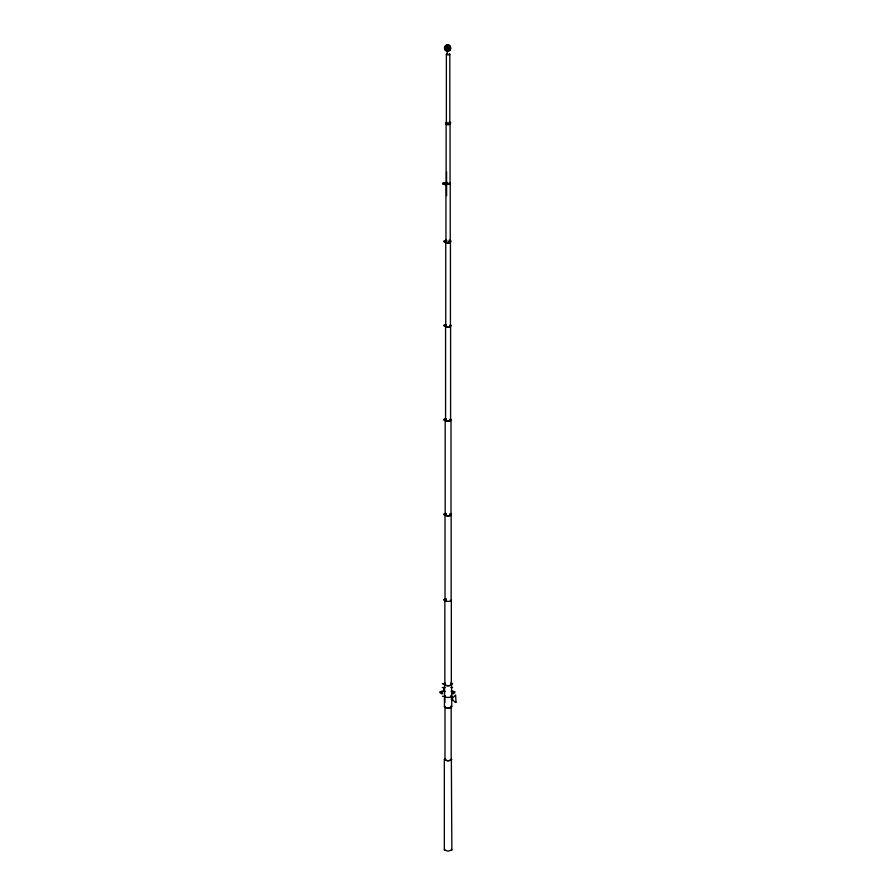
<?xml version="1.0" encoding="UTF-8"?>
<svg xmlns="http://www.w3.org/2000/svg" width="896" height="896" viewBox="0 0 896 896"><rect width="100%" height="100%" fill="white"/><g stroke="black" fill="none" stroke-linecap="round" stroke-linejoin="round"><path stroke-width="1.34" d="M446.578 171.651L446.611 195.664M454.317 692.339L452.838 692.339M440.171 692.339L441.65 692.339M446.768 51.094L448.426 44.912M451.349 758.934L451.853 849.923L448.09 851.2L444.326 849.923L444.326 759.573L445.424 758.677M451.853 759.573L448.09 760.85L444.326 759.573M444.326 849.923L444.83 849.285M445.995 50.77L449.198 45.226M445.334 50.266L449.859 45.741C445.547 41.989 441.885 50.848 447.597 51.083L447.597 44.8M444.819 49.605L450.363 46.402M449.445 241.528L449.893 241.36A2.632 0.728 -2.1 0 0 450.162 240.778L449.411 240.464M445.021 325.114L444.483 325.315A3.125 0.862 -2.1 0 0 444.17 326.01L445.771 326.502M445.021 513.979L444.483 514.181A3.125 0.862 -2.1 0 0 444.17 514.875L445.771 515.368M445.402 514.058L444.954 514.237A2.632 0.728 -2.1 0 0 444.685 514.819L446.029 515.234M444.987 683.088L444.461 683.29A3.125 0.862 -2.1 0 0 444.136 683.984L445.032 684.354M445.021 683.536L444.483 683.738A3.125 0.862 -2.1 0 0 444.17 684.432L445.066 684.802M444.506 48.832L450.688 47.174M443.766 183.187L445.413 183.03A2.968 0.818 -2.1 0 1 446.891 182.986M444.73 183.131L443.699 183.445A2.632 0.728 -2.1 0 0 443.43 184.027L444.774 184.442A2.968 0.818 -2.1 0 0 446.947 184.442M449.12 241.786L450.352 241.416A3.125 0.862 -2.1 0 0 450.666 240.722L449.075 240.229M449.154 242.234L450.386 241.864A3.125 0.862 -2.1 0 0 450.699 241.17L450.352 240.957M445.682 324.498L444.461 324.867A3.125 0.862 -2.1 0 0 444.136 325.562L445.738 326.054M445.962 324.61L444.92 324.923A2.632 0.728 -2.1 0 0 444.651 325.506L446.006 325.92M445.682 418.701L444.461 419.07A3.125 0.862 -2.1 0 0 444.136 419.765L445.738 420.246M445.962 418.813L444.92 419.126A2.632 0.728 -2.1 0 0 444.651 419.709L446.006 420.123M445.715 419.149L444.483 419.518A3.125 0.862 -2.1 0 0 444.17 420.213L445.771 420.694M445.984 419.261L444.954 419.574A2.632 0.728 -2.1 0 0 444.685 420.157L446.029 420.571M445.682 513.363L444.461 513.733A3.125 0.862 -2.1 0 0 444.136 514.427L445.738 514.92M445.962 513.475L444.92 513.789A2.632 0.728 -2.1 0 0 444.651 514.371L446.006 514.786M445.682 598.763L444.461 599.144A3.125 0.862 -2.1 0 0 444.136 599.827L445.738 600.32M445.962 598.886L444.92 599.189A2.632 0.728 -2.1 0 0 444.651 599.782L446.006 600.186M445.715 599.211L444.483 599.592A3.125 0.862 -2.1 0 0 444.17 600.275L445.771 600.768M445.984 599.323L444.954 599.637A2.632 0.728 -2.1 0 0 444.685 600.23L446.029 600.634M446.499 240.229L444.461 240.722A3.125 0.862 -2.1 0 0 444.136 241.416L445.738 241.898A3.528 0.974 -2.1 0 0 446.555 241.965M446.645 240.363L444.92 240.778A2.632 0.728 -2.1 0 0 444.651 241.36L446.006 241.774A2.968 0.818 -2.1 0 0 446.69 241.819M446.533 240.677L444.483 241.17A3.125 0.862 -2.1 0 0 444.17 241.864L445.771 242.346M446.678 240.811L444.954 241.226A2.632 0.728 -2.1 0 0 444.685 241.808L446.029 242.222A2.968 0.818 -2.1 0 0 446.723 242.267M444.394 48.003L450.8 48.003M447.003 182.392L443.206 182.941A3.125 0.862 -2.1 0 0 442.882 183.635L444.483 184.128A3.528 0.974 -2.1 0 0 447.059 184.128M442.232 683.749L445.122 683.749M450.856 683.749L452.614 683.749A7.784 7.773 -90 0 0 451.046 682.774M442.232 687.523L445.122 687.523M450.856 687.523L452.614 687.523M445.256 691.286L441.392 691.286L441.392 693.795L442.646 693.795L442.568 691.286M451.125 691.286L453.499 691.286L453.499 693.795L452.245 693.795L452.323 691.286M441.392 691.611L440.138 691.611L440.138 692.866L441.392 692.866M453.499 691.611L454.754 691.611L454.754 692.866L453.499 692.866M442.523 696.315L445.256 696.315M451.125 696.315L452.334 696.315M451.214 698.197L452.469 698.197L452.469 699.451L451.214 699.451M446.029 326.368L444.685 325.954A2.632 0.728 -2.1 0 1 444.954 325.371M444.506 47.174L450.688 48.832M444.819 46.402L450.363 49.605M450.33 324.666L450.666 324.867A3.125 0.862 -2.1 0 1 450.352 325.562M450.352 325.114L450.699 325.315A3.125 0.862 -2.1 0 1 450.386 326.01M450.33 418.869L450.666 419.07A3.125 0.862 -2.1 0 1 450.352 419.765M450.352 419.317L450.699 419.518A3.125 0.862 -2.1 0 1 450.386 420.213M450.33 513.531L450.666 513.733A3.125 0.862 -2.1 0 1 450.352 514.427M450.352 513.979L450.699 514.181A3.125 0.862 -2.1 0 1 450.386 514.875M444.942 684.096L444.651 683.928A2.632 0.728 -2.1 0 1 444.92 683.346M444.976 684.544L444.685 684.376A2.632 0.728 -2.1 0 1 444.954 683.794M451.349 849.285L451.853 849.923M445.334 45.741L449.859 50.266M449.77 45.819L450.576 48.798L448.392 50.982L446.768 44.912M445.995 45.226L449.198 50.77M447.205 47.813L447.227 53.491M451.741 696.058L451.741 706.586M451.595 684.477L451.595 696.181M451.326 600.242L451.326 684.499M451.147 514.819L451.147 600.253M451.002 420.034L451.002 514.819M450.598 326.368L450.598 419.989M450.43 242.099L450.43 326.368M450.229 183.59L450.229 242.099M450.05 123.917L450.05 183.602M449.803 54.253L449.803 123.894M446.376 54.253L446.376 123.894M446.13 123.883L446.13 183.568M445.95 183.59L445.95 242.099M445.749 242.099L445.749 326.368M445.581 326.368L445.581 419.989M445.178 419.944L445.178 514.741M445.032 514.741L445.032 600.174M444.998 706.854L444.998 759.718M444.853 600.186L444.853 684.454M444.842 696.315L444.842 702.587M444.584 684.477L444.584 696.181M444.438 696.304L444.438 706.832M443.733 687.523L443.733 691.286M445.626 758.878A3.114 1.131 0 0 0 447.272 760.659A3.114 1.131 0 0 0 451.181 759.427L451.181 706.574A3.114 1.131 0 0 1 451.17 706.866M450.554 707.403A3.114 1.131 0 0 1 446.891 707.75A3.114 1.131 0 0 1 445.01 706.563M451.08 705.947A3.662 1.333 0 0 1 448.426 708.042A3.662 1.333 0 0 1 444.763 706.16M450.957 695.442A3.506 1.277 0 0 1 448.414 697.446A3.506 1.277 0 0 1 444.898 695.643M451.125 683.838A3.506 1.277 0 0 1 448.09 685.754A3.506 1.277 0 0 1 445.054 683.838M451.237 684.197A3.237 1.176 0 0 1 448.011 685.653A3.237 1.176 0 0 1 444.987 684.141M451.237 599.939A3.237 1.176 0 0 1 449.378 601.294A3.237 1.176 0 0 1 445.379 600.858A3.237 1.176 0 0 1 445.883 599.357M450.33 514.024A3.058 1.109 0 0 1 450.173 515.592A3.058 1.109 0 0 1 445.85 515.536A3.058 1.109 0 0 1 446.006 513.968M450.229 514.058A2.923 1.064 0 0 1 450.251 515.491A2.923 1.064 0 0 1 446.32 515.626A2.923 1.064 0 0 1 445.626 514.214M450.229 419.272A2.923 1.064 0 0 1 450.251 420.694A2.923 1.064 0 0 1 446.32 420.829A2.923 1.064 0 0 1 445.626 419.418M450.262 419.53A2.509 0.907 0 0 1 448.414 420.896A2.509 0.907 0 0 1 445.659 419.754M450.262 325.909A2.509 0.907 0 0 1 449.534 327.107A2.509 0.907 0 0 1 446.163 326.95A2.509 0.907 0 0 1 446.309 325.718M450.352 326.144A2.341 0.851 0 0 1 447.485 327.186A2.341 0.851 0 0 1 446.432 325.763M449.254 241.36A2.341 0.851 0 0 1 450.005 242.592A2.341 0.851 0 0 1 446.589 242.749A2.341 0.851 0 0 1 446.432 241.494M449.165 241.427A2.139 0.773 0 0 1 449.848 242.547A2.139 0.773 0 0 1 446.712 242.693A2.139 0.773 0 0 1 446.578 241.55M449.165 182.907A2.139 0.773 0 0 1 449.848 184.027A2.139 0.773 0 0 1 446.712 184.184A2.139 0.773 0 0 1 446.578 183.03M449.512 183.098A1.96 0.706 0 0 1 449.434 184.106A1.96 0.706 0 0 1 446.667 184.072A1.96 0.706 0 0 1 446.746 183.075M449.512 123.413A1.96 0.706 0 0 1 449.434 124.41A1.96 0.706 0 0 1 446.667 124.387A1.96 0.706 0 0 1 446.746 123.39M449.299 123.458A1.714 0.627 0 0 1 449.411 124.298A1.714 0.627 0 0 1 447.104 124.41A1.714 0.627 0 0 1 446.6 123.592M449.299 53.816A1.714 0.627 0 0 1 449.075 54.768A1.714 0.627 0 0 1 446.533 54.522A1.714 0.627 0 0 1 447.642 53.648M449.333 122.506A2.509 0.896 -2.9 0 1 449.378 124.062M446.869 124.174A2.509 0.896 -2.9 0 1 446.824 122.629M449.142 122.64A2.117 0.75 -2.9 0 1 449.176 123.95M446.622 123.95A2.117 0.75 -2.9 0 1 446.589 122.875M449.31 122.058A2.509 0.896 -2.9 0 1 449.355 123.614M446.846 123.738A2.509 0.896 -2.9 0 1 446.802 122.181M449.557 122.293A2.117 0.75 -2.9 0 1 449.154 123.502M446.6 123.502A2.117 0.75 -2.9 0 1 446.566 122.427M446.869 182.538A2.968 0.818 -2.1 0 0 445.39 182.582L443.666 182.997A2.632 0.728 -2.1 0 0 443.397 183.579L444.741 183.994A2.968 0.818 -2.1 0 0 446.914 183.994M449.411 182.941A3.125 0.862 -2.1 0 1 449.434 183.411A3.125 0.862 -2.1 0 1 449.456 183.859M443.229 183.389A3.125 0.862 -2.1 0 0 442.915 184.083L444.517 184.576A3.528 0.974 -2.1 0 0 447.082 184.576M445.278 182.907A3.528 0.974 -2.1 0 1 447.026 182.84M450.285 241.416A2.632 0.728 -2.1 0 1 450.195 241.618M450.285 325.562A2.632 0.728 -2.1 0 1 450.195 325.763M450.285 419.765A2.632 0.728 -2.1 0 1 450.195 419.966M450.285 514.427A2.632 0.728 -2.1 0 1 450.195 514.629M456.019 702.184L455.302 702.475L452.39 699.451L452.39 698.197L455.605 694.994L456.019 702.184M447.866 47.958L447.328 48.048A2.117 1.366 -6.4 0 0 446.365 50.344A2.117 1.366 -6.4 0 0 449.87 49.739A2.117 1.366 -6.4 0 0 447.866 47.958M446.746 50.837A2.509 1.624 -6.4 0 0 450.43 49.112A2.509 1.624 -6.4 0 0 446.611 48.026A2.509 1.624 -6.4 0 0 446.746 50.837M446.891 50.232A2.117 1.366 -6.4 0 0 450.005 48.776A2.117 1.366 -6.4 0 0 446.779 47.858A2.117 1.366 -6.4 0 0 446.891 50.232M446.712 50.467A2.509 1.624 -6.4 0 0 450.397 48.742A2.509 1.624 -6.4 0 0 446.578 47.656A2.509 1.624 -6.4 0 0 446.712 50.467"/></g></svg>
